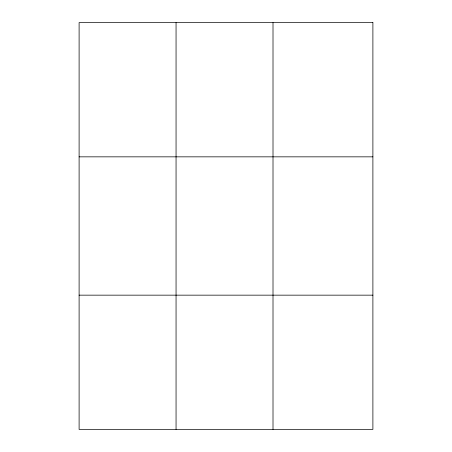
<?xml version="1.0" encoding="UTF-8"?>
<svg xmlns="http://www.w3.org/2000/svg" width="452" height="452" viewBox="0 0 452 452"><rect width="100%" height="100%" fill="white"/><g stroke="black" fill="none" stroke-linecap="round" stroke-linejoin="round"><path stroke-width="0.68" d="M176.054 429.4L176.054 22.6M273.008 429.4L273.008 22.6M79.106 156.844L372.894 156.844M79.106 295.156L372.894 295.156M372.894 22.6L372.894 429.4L79.106 429.4L79.106 22.6L372.894 22.6"/></g></svg>
